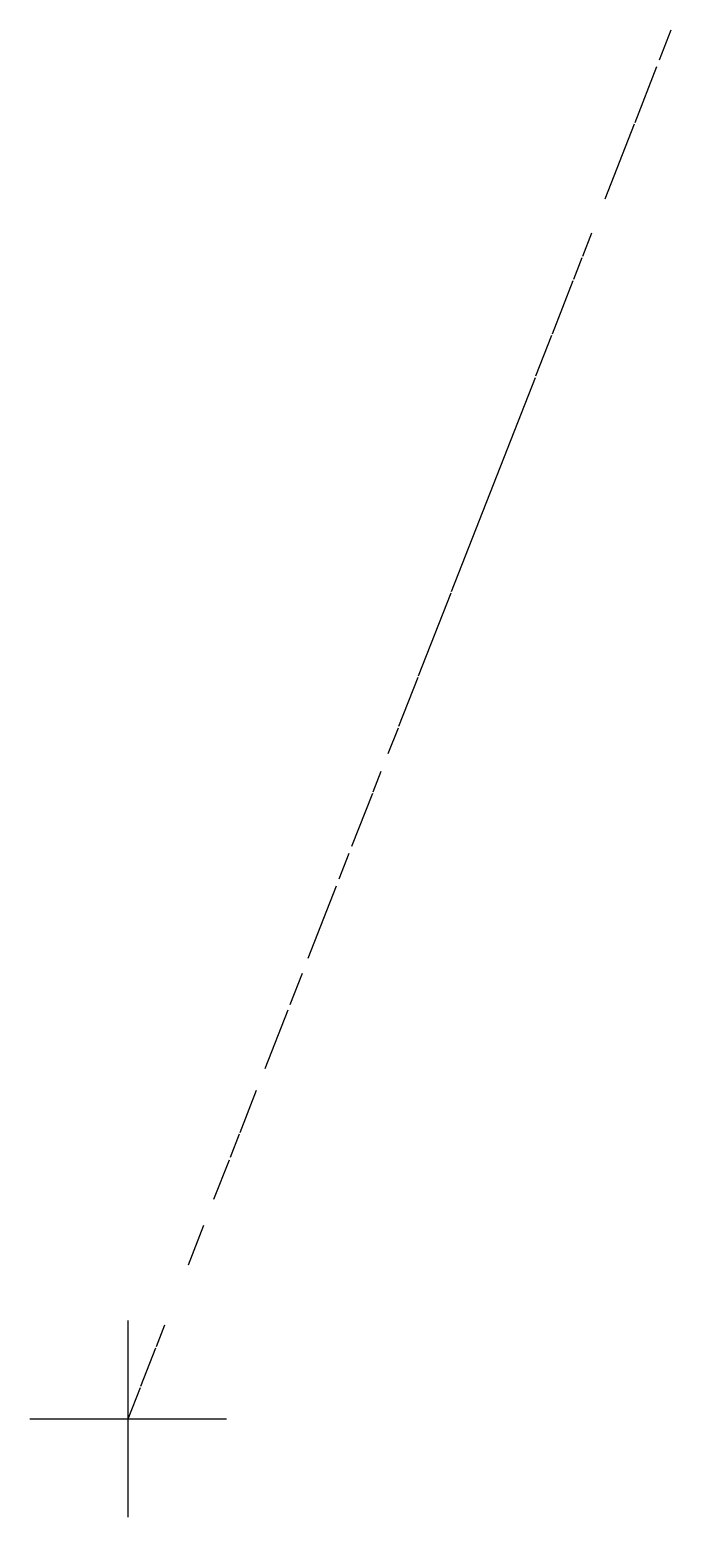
# Model space of a CAD drawing. Header units: millimetres. Extents: x -52.13 to -50.5, y 12.73 to 16.51.
import ezdxf

# ---------------------------------------------------------------- set-up
doc = ezdxf.new("R2010")
doc.units = ezdxf.units.MM
for name, color, linetype in [('PEN_7_NIVEL_2', 8, 'CONTINUOUS'), ('PEN_8_NIVEL_3', 30, 'CONTINUOUS'), ('PEN_9_NIVEL_4', 3, 'CONTINUOUS'), ('TRABAJO_CRUCES_PEN_1_0p5mm', 3, 'CONTINUOUS')]:
    doc.layers.add(name, color=color, linetype=linetype)

msp = doc.modelspace()

# ---------------------------------------------------------------- linework, layer by layer
at = {"layer": 'PEN_7_NIVEL_2', "color": 8}
for p, q in [((-50.53125, 16.433319), (-50.501454, 16.509471)), ((-50.845465, 15.630269), (-50.804833, 15.734112)), ((-51.220626, 14.671455), (-51.194893, 14.737222)), ((-51.258548, 14.574535), (-51.238233, 14.626456)), ((-51.809778, 13.165736), (-51.788108, 13.221118))]:
    msp.add_line(p, q, dxfattribs=at)
at = {"layer": 'PEN_8_NIVEL_3', "color": 30}
for p, q in [((-50.669396, 16.080254), (-50.594906, 16.270632)), ((-50.72628, 15.934874), (-50.703255, 15.993719)), ((-50.803479, 15.737573), (-50.750659, 15.872569)), ((-51.059455, 15.083364), (-50.846819, 15.626808)), ((-51.193538, 14.740683), (-51.144781, 14.865295)), ((-51.312723, 14.436078), (-51.259902, 14.571074)), ((-51.345228, 14.353004), (-51.319495, 14.418771)), ((-51.423782, 14.152241), (-51.352, 14.335697)), ((-51.46983, 14.034553), (-51.43868, 14.114166)), ((-51.533486, 13.871866), (-51.475248, 14.020707)), ((-51.597141, 13.709179), (-51.555156, 13.816483)), ((-51.728515, 13.373421), (-51.689238, 13.473802)), ((-51.849054, 13.065354), (-51.811132, 13.162274))]:
    msp.add_line(p, q, dxfattribs=at)
at = {"layer": 'PEN_9_NIVEL_4', "color": 3}
for p, q in [((-50.593551, 16.274094), (-50.538022, 16.416012)), ((-50.749304, 15.87603), (-50.727634, 15.931413)), ((-51.143426, 14.868756), (-51.06081, 15.079903)), ((-51.62152, 13.646873), (-51.598496, 13.705718)), ((-51.663505, 13.539569), (-51.624229, 13.639951)), ((-51.881559, 12.98228), (-51.850409, 13.061893))]:
    msp.add_line(p, q, dxfattribs=at)
at = {"layer": 'TRABAJO_CRUCES_PEN_1_0p5mm', "color": 3}
for p, q in [((-51.881559, 12.73228), (-51.881559, 13.23228)), ((-52.131559, 12.98228), (-51.631559, 12.98228))]:
    msp.add_line(p, q, dxfattribs=at)

doc.saveas('drawing.dxf')
